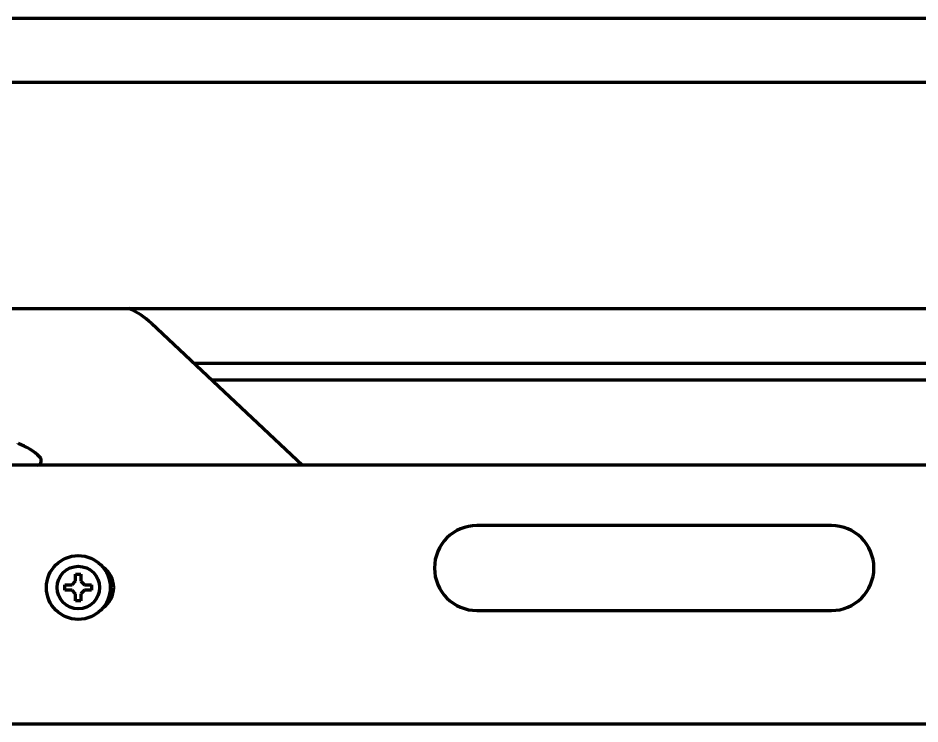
# Model space of a CAD drawing. Header units: inches. Extents: x -3022 to 7311, y 343 to 5680.
# Drawn here: x 2918.7 to 3045.9, y 421.9 to 521.5 of the extents above; entities that cross this region are included whole.
import ezdxf

# ---------------------------------------------------------------- set-up
doc = ezdxf.new("R2010")
doc.units = ezdxf.units.IN

msp = doc.modelspace()

# ---------------------------------------------------------------- linework, layer by layer
at = {"linetype": 'Continuous', "lineweight": 70}
for p, q in [((2821.93, 521.47), (3654.42, 521.47)), ((3595.66, 512.39), (2827.18, 512.39)), ((2840.63, 480.51), (3595.66, 480.51)), ((2937.5, 478.42), (2958.78, 458.4)), ((3478.32, 472.75), (2943.53, 472.75)), ((3475.8, 470.4), (2946.03, 470.4)), ((2918.67, 461.43), (2918.67, 461.44)), ((3583.92, 458.4), (2844.62, 458.4)), ((2921.92, 458.9), (2921.92, 459.19)), ((3033.42, 449.9), (2983.42, 449.9)), ((2926.79, 442.03), (2926.79, 443.03)), ((2926.79, 443.03), (2927.54, 443.03)), ((2927.54, 443.03), (2927.54, 442.03)), ((2930.97, 443.79), (2930.7, 443.95)), ((2926.29, 441.53), (2926.79, 442.03)), ((2927.54, 442.03), (2928.04, 441.53)), ((2925.29, 440.78), (2925.29, 441.53)), ((2925.29, 441.53), (2926.29, 441.53)), ((2926.29, 440.78), (2925.29, 440.78)), ((2926.79, 440.28), (2926.29, 440.78)), ((2928.04, 440.78), (2927.54, 440.28)), ((2928.04, 441.53), (2929.04, 441.53)), ((2929.04, 440.78), (2928.04, 440.78)), ((2929.04, 441.53), (2929.04, 440.78)), ((2926.79, 439.28), (2926.79, 440.28)), ((2927.54, 439.28), (2926.79, 439.28)), ((2927.54, 440.28), (2927.54, 439.28)), ((2983.42, 437.9), (3033.42, 437.9)), ((2820.93, 421.9), (3653.92, 421.9))]:
    msp.add_line(p, q, dxfattribs=at)
for radius in [4.5, 3]:
    msp.add_circle((2927.17, 441.15), radius, dxfattribs=at)
for centre, radius, start, end in [((2929.96, 470.4), 11, 46.757, 66.8069), ((2915.92, 453.45), 8.45, 46.2253, 71.0075), ((2921.42, 459.19), 0.5, 0, 46.2253), ((2921.42, 458.9), 0.5, 270, 0), ((2983.42, 443.9), 6, 90, 270), ((3033.42, 443.9), 6, 270, 90), ((2928.67, 441.15), 3.5, 303.2072, 56.7956), ((2927.17, 441.15), 4.74, 22.3196, 29.364)]:
    msp.add_arc(centre, radius, start, end, dxfattribs=at)

doc.saveas('drawing.dxf')
